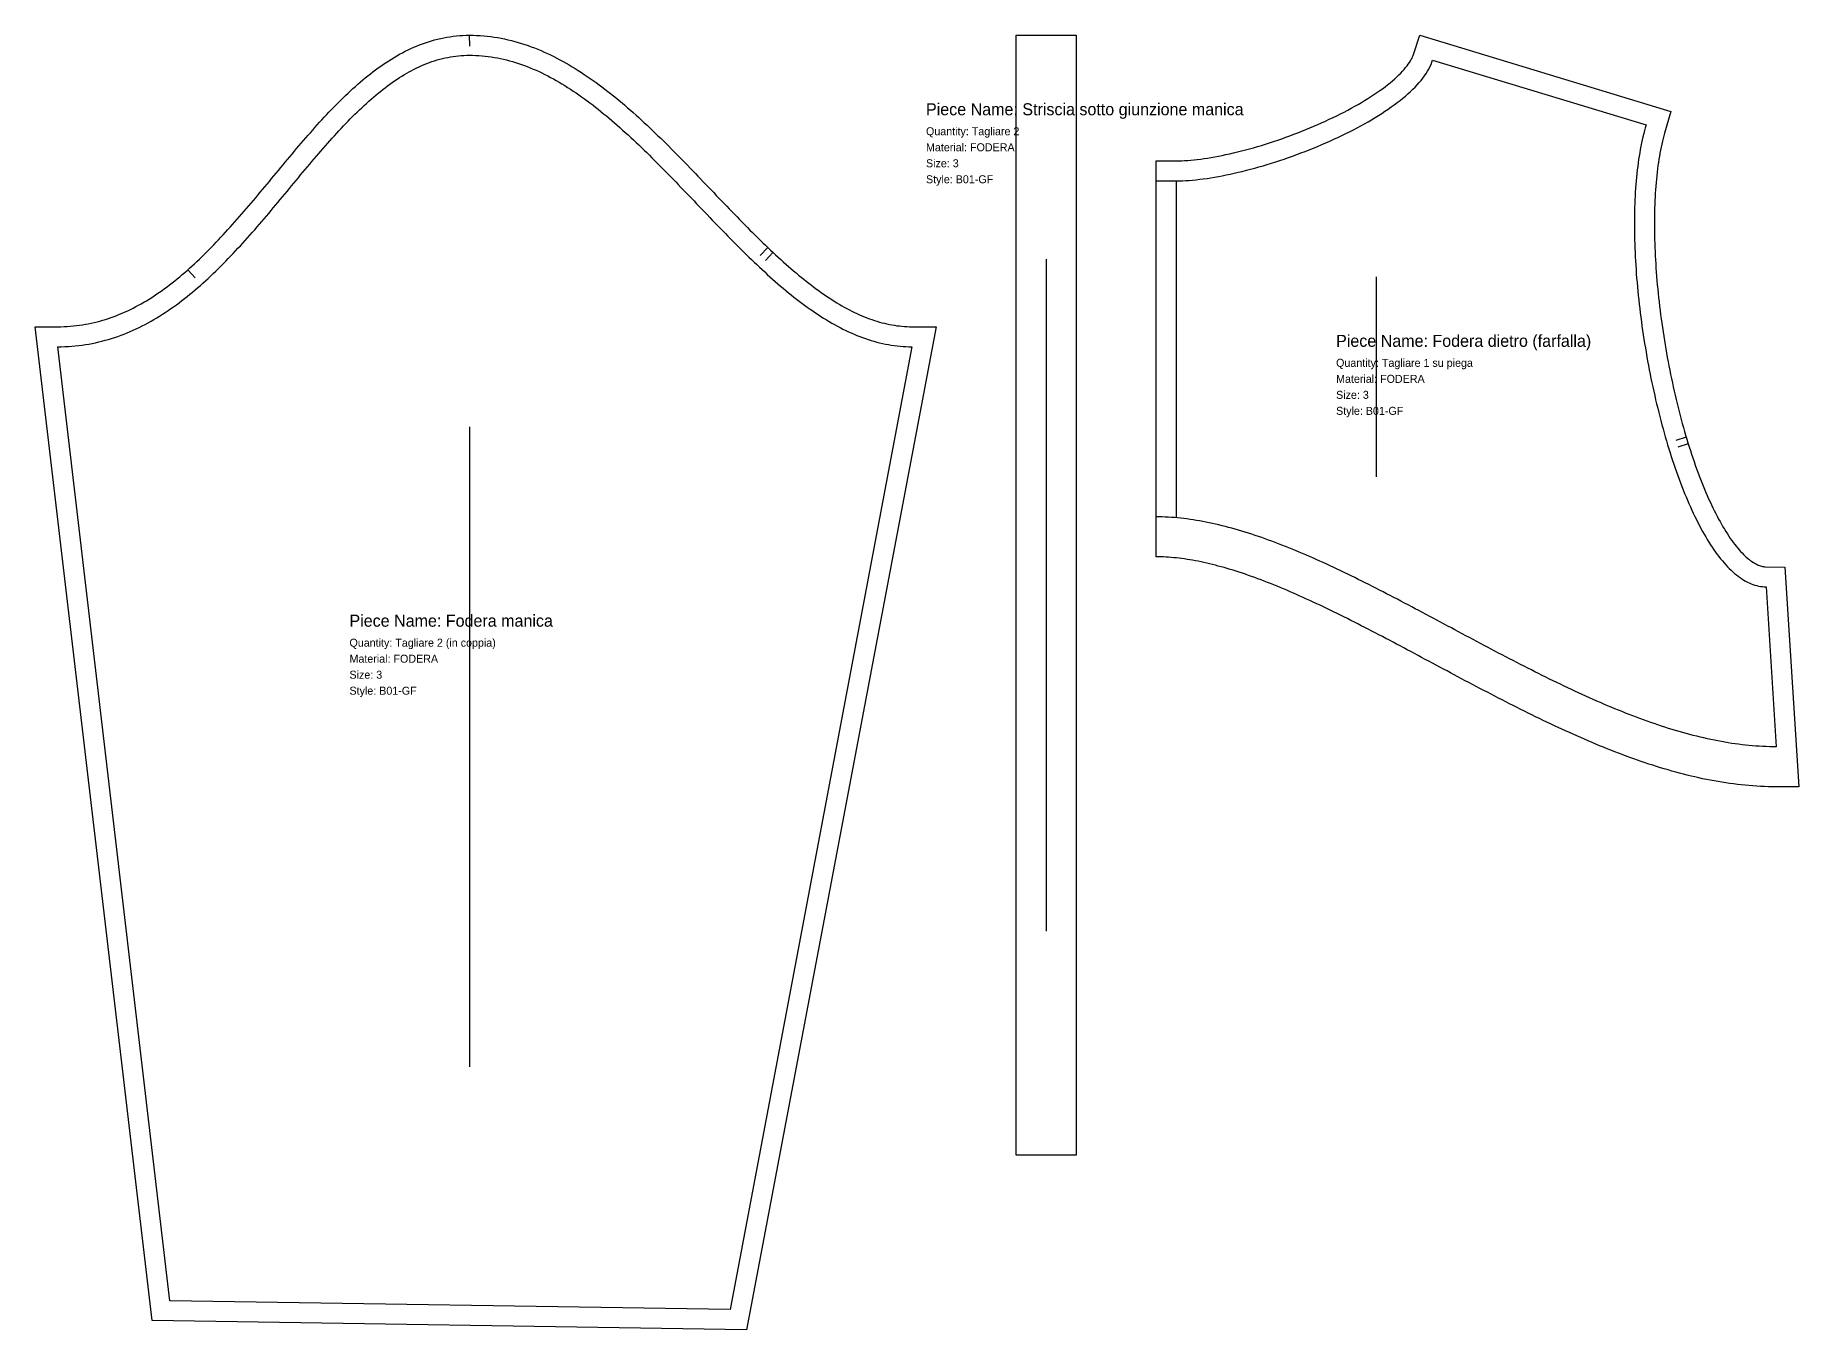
# Model space of a CAD drawing. Header units: millimetres. Extents: x 30 to 1043, y -2671 to -30.
# Drawn here: x 30 to 912, y -2128 to -1480 of the extents above; entities that cross this region are included whole.
import ezdxf

# ---------------------------------------------------------------- set-up
doc = ezdxf.new("R2010")
doc.units = ezdxf.units.MM
for name, color, linetype in [('1', 7, 'CONTINUOUS'), ('14', 7, 'CONTINUOUS'), ('15', 7, 'CONTINUOUS'), ('4', 7, 'CONTINUOUS'), ('7', 7, 'CONTINUOUS'), ('8', 7, 'CONTINUOUS')]:
    doc.layers.add(name, color=color, linetype=linetype)

# ---------------------------------------------------------------- blocks, each defined once
blk = doc.blocks.new('P18_FODERA_MANICA')
at = {"layer": '1'}
blk.add_lwpolyline([(247.069, -1480.462), (248.866, -1480.482), (250.647, -1480.54), (252.42, -1480.636), (254.186, -1480.768), (255.943, -1480.938), (257.692, -1481.144), (259.433, -1481.385), (261.164, -1481.661), (262.887, -1481.971), (264.6, -1482.315), (266.304, -1482.692), (267.999, -1483.102), (269.684, -1483.543), (271.36, -1484.015), (273.027, -1484.518), (274.684, -1485.05), (276.332, -1485.612), (277.97, -1486.202), (279.599, -1486.82), (281.219, -1487.465), (282.829, -1488.137), (284.43, -1488.834), (286.022, -1489.558), (287.606, -1490.306), (289.18, -1491.078), (290.746, -1491.874), (292.303, -1492.693), (293.852, -1493.534), (295.392, -1494.398), (296.925, -1495.282), (298.449, -1496.188), (299.966, -1497.114), (301.475, -1498.06), (302.977, -1499.025), (304.472, -1500.009), (305.959, -1501.012), (307.439, -1502.032), (308.913, -1503.07), (310.38, -1504.124), (311.841, -1505.195), (313.295, -1506.282), (314.743, -1507.384), (316.185, -1508.502), (317.621, -1509.634), (319.052, -1510.78), (320.477, -1511.939), (321.897, -1513.112), (323.311, -1514.298), (324.721, -1515.496), (326.125, -1516.706), (327.524, -1517.928), (328.919, -1519.16), (330.31, -1520.403), (331.696, -1521.656), (333.077, -1522.919), (334.455, -1524.192), (335.828, -1525.473), (337.197, -1526.762), (338.563, -1528.06), (339.925, -1529.365), (341.283, -1530.678), (342.638, -1531.997), (343.989, -1533.322), (345.338, -1534.654), (346.683, -1535.991), (348.025, -1537.333), (349.363, -1538.679), (350.7, -1540.03), (352.033, -1541.385), (353.364, -1542.743), (354.692, -1544.104), (356.017, -1545.467), (357.34, -1546.833), (358.661, -1548.2), (359.979, -1549.568), (361.296, -1550.937), (362.61, -1552.307), (363.922, -1553.676), (365.233, -1555.046), (366.541, -1556.414), (367.848, -1557.781), (369.153, -1559.146), (370.456, -1560.509), (371.758, -1561.869), (373.058, -1563.226), (374.357, -1564.58), (375.654, -1565.93), (376.95, -1567.275), (378.245, -1568.616), (379.539, -1569.952), (380.831, -1571.282), (382.123, -1572.606), (383.413, -1573.923), (384.702, -1575.234), (385.991, -1576.537), (387.278, -1577.832), (388.564, -1579.12), (389.85, -1580.398), (391.135, -1581.668), (392.419, -1582.928), (393.703, -1584.178), (394.985, -1585.417), (396.267, -1586.646), (397.549, -1587.864), (398.83, -1589.07), (400.11, -1590.263), (401.389, -1591.445), (402.668, -1592.613), (403.947, -1593.768), (405.225, -1594.909), (406.502, -1596.036), (407.779, -1597.148), (409.055, -1598.245), (410.331, -1599.327), (411.606, -1600.392), (412.881, -1601.442), (414.155, -1602.474), (415.429, -1603.49), (416.702, -1604.488), (417.974, -1605.467), (419.245, -1606.429), (420.516, -1607.372), (421.786, -1608.295), (423.056, -1609.199), (424.325, -1610.084), (425.592, -1610.947), (426.859, -1611.791), (428.125, -1612.613), (429.391, -1613.414), (430.655, -1614.193), (431.918, -1614.95), (433.18, -1615.685), (434.441, -1616.397), (435.701, -1617.086), (436.96, -1617.752), (438.217, -1618.395), (439.474, -1619.013), (440.729, -1619.608), (441.983, -1620.178), (443.236, -1620.724), (444.488, -1621.245), (445.739, -1621.741), (446.988, -1622.212), (448.237, -1622.657), (449.485, -1623.077), (450.732, -1623.471), (451.978, -1623.839), (453.224, -1624.181), (454.47, -1624.497), (455.715, -1624.786), (456.961, -1625.049), (458.207, -1625.285), (459.454, -1625.494), (460.702, -1625.676), (461.951, -1625.831), (463.202, -1625.958), (464.456, -1626.057), (465.711, -1626.129), (466.97, -1626.172), (480.274, -1626.317), (385.559, -2127.704), (88.421, -2123.062), (30, -1626.291), (42.819, -1626.171), (44.391, -1626.125), (45.95, -1626.049), (47.496, -1625.944), (49.029, -1625.81), (50.55, -1625.647), (52.059, -1625.456), (53.556, -1625.236), (55.043, -1624.989), (56.519, -1624.715), (57.984, -1624.414), (59.44, -1624.086), (60.886, -1623.732), (62.323, -1623.352), (63.75, -1622.946), (65.169, -1622.515), (66.58, -1622.058), (67.983, -1621.577), (69.378, -1621.071), (70.765, -1620.54), (72.145, -1619.985), (73.517, -1619.406), (74.883, -1618.804), (76.242, -1618.178), (77.595, -1617.529), (78.941, -1616.857), (80.28, -1616.163), (81.614, -1615.446), (82.942, -1614.708), (84.264, -1613.948), (85.58, -1613.166), (86.89, -1612.363), (88.195, -1611.539), (89.494, -1610.695), (90.788, -1609.831), (92.077, -1608.946), (93.361, -1608.043), (94.64, -1607.12), (95.913, -1606.178), (97.182, -1605.218), (98.445, -1604.24), (99.704, -1603.244), (100.958, -1602.23), (102.208, -1601.2), (103.453, -1600.153), (104.693, -1599.09), (105.929, -1598.011), (107.16, -1596.916), (108.388, -1595.807), (109.61, -1594.683), (110.829, -1593.545), (112.044, -1592.393), (113.254, -1591.227), (114.461, -1590.049), (115.664, -1588.857), (116.863, -1587.654), (118.058, -1586.439), (119.25, -1585.213), (120.438, -1583.976), (121.623, -1582.728), (122.805, -1581.47), (123.983, -1580.203), (125.158, -1578.927), (126.33, -1577.641), (127.499, -1576.348), (128.666, -1575.046), (129.829, -1573.737), (130.99, -1572.421), (132.149, -1571.099), (133.305, -1569.77), (134.459, -1568.436), (135.61, -1567.096), (136.76, -1565.751), (137.908, -1564.402), (139.054, -1563.049), (140.198, -1561.692), (141.341, -1560.333), (142.483, -1558.97), (143.623, -1557.605), (144.762, -1556.239), (145.9, -1554.87), (147.037, -1553.501), (148.173, -1552.132), (149.309, -1550.762), (150.445, -1549.392), (151.58, -1548.024), (152.715, -1546.656), (153.85, -1545.29), (154.986, -1543.926), (156.121, -1542.564), (157.257, -1541.205), (158.394, -1539.85), (159.532, -1538.498), (160.67, -1537.15), (161.81, -1535.807), (162.951, -1534.469), (164.094, -1533.136), (165.238, -1531.809), (166.385, -1530.488), (167.533, -1529.174), (168.683, -1527.866), (169.836, -1526.567), (170.992, -1525.275), (172.151, -1523.992), (173.312, -1522.717), (174.477, -1521.452), (175.645, -1520.196), (176.817, -1518.95), (177.993, -1517.714), (179.173, -1516.49), (180.357, -1515.277), (181.546, -1514.075), (182.74, -1512.886), (183.938, -1511.71), (185.142, -1510.546), (186.352, -1509.396), (187.567, -1508.26), (188.789, -1507.138), (190.017, -1506.031), (191.251, -1504.94), (192.492, -1503.864), (193.741, -1502.805), (194.997, -1501.762), (196.26, -1500.737), (197.532, -1499.729), (198.812, -1498.74), (200.1, -1497.769), (201.397, -1496.818), (202.704, -1495.886), (204.02, -1494.975), (205.345, -1494.085), (206.681, -1493.217), (208.026, -1492.371), (209.383, -1491.548), (210.75, -1490.748), (212.128, -1489.972), (213.518, -1489.222), (214.918, -1488.496), (216.331, -1487.797), (217.755, -1487.125), (219.192, -1486.48), (220.64, -1485.864), (222.101, -1485.277), (223.574, -1484.72), (225.059, -1484.193), (226.557, -1483.698), (228.067, -1483.235), (229.589, -1482.805), (231.123, -1482.409), (232.669, -1482.048), (234.227, -1481.722), (235.796, -1481.431), (237.376, -1481.178), (238.968, -1480.962), (240.57, -1480.784), (242.182, -1480.644), (243.805, -1480.544), (245.437, -1480.483)], close=True, dxfattribs=at)
at = {"layer": '14'}
blk.add_lwpolyline([(247.077, -1490.463), (248.65, -1490.48), (250.216, -1490.531), (251.777, -1490.615), (253.331, -1490.732), (254.88, -1490.881), (256.422, -1491.063), (257.959, -1491.275), (259.49, -1491.52), (261.015, -1491.794), (262.535, -1492.1), (264.05, -1492.435), (265.559, -1492.799), (267.062, -1493.193), (268.56, -1493.615), (270.053, -1494.065), (271.541, -1494.543), (273.024, -1495.049), (274.502, -1495.581), (275.975, -1496.14), (277.443, -1496.725), (278.906, -1497.335), (280.364, -1497.971), (281.818, -1498.631), (283.268, -1499.316), (284.712, -1500.024), (286.153, -1500.757), (287.589, -1501.512), (289.02, -1502.289), (290.448, -1503.089), (291.871, -1503.911), (293.29, -1504.754), (294.705, -1505.618), (296.116, -1506.503), (297.524, -1507.407), (298.927, -1508.332), (300.327, -1509.275), (301.723, -1510.237), (303.116, -1511.218), (304.505, -1512.216), (305.891, -1513.232), (307.273, -1514.265), (308.652, -1515.315), (310.028, -1516.381), (311.4, -1517.463), (312.77, -1518.56), (314.136, -1519.672), (315.5, -1520.799), (316.861, -1521.939), (318.218, -1523.094), (319.574, -1524.261), (320.926, -1525.442), (322.276, -1526.634), (323.623, -1527.839), (324.968, -1529.055), (326.311, -1530.283), (327.651, -1531.521), (328.989, -1532.769), (330.325, -1534.027), (331.659, -1535.294), (332.991, -1536.571), (334.321, -1537.856), (335.649, -1539.149), (336.975, -1540.45), (338.299, -1541.758), (339.622, -1543.072), (340.943, -1544.394), (342.263, -1545.721), (343.581, -1547.054), (344.898, -1548.392), (346.214, -1549.734), (347.528, -1551.081), (348.841, -1552.432), (350.153, -1553.786), (351.464, -1555.143), (352.775, -1556.503), (354.084, -1557.865), (355.392, -1559.228), (356.7, -1560.593), (358.007, -1561.959), (359.314, -1563.325), (360.619, -1564.691), (361.925, -1566.056), (363.23, -1567.421), (364.535, -1568.785), (365.84, -1570.146), (367.144, -1571.506), (368.448, -1572.863), (369.753, -1574.217), (371.057, -1575.568), (372.361, -1576.915), (373.666, -1578.258), (374.971, -1579.595), (376.276, -1580.928), (377.582, -1582.256), (378.888, -1583.577), (380.195, -1584.892), (381.502, -1586.2), (382.81, -1587.5), (384.119, -1588.793), (385.429, -1590.078), (386.739, -1591.355), (388.051, -1592.622), (389.364, -1593.88), (390.677, -1595.129), (391.992, -1596.367), (393.308, -1597.594), (394.626, -1598.81), (395.945, -1600.015), (397.265, -1601.208), (398.587, -1602.388), (399.911, -1603.556), (401.236, -1604.71), (402.563, -1605.851), (403.892, -1606.977), (405.222, -1608.089), (406.555, -1609.186), (407.89, -1610.268), (409.227, -1611.334), (410.566, -1612.384), (411.907, -1613.417), (413.251, -1614.433), (414.597, -1615.431), (415.945, -1616.412), (417.296, -1617.374), (418.65, -1618.318), (420.006, -1619.242), (421.366, -1620.146), (422.728, -1621.031), (424.093, -1621.895), (425.46, -1622.738), (426.831, -1623.56), (428.205, -1624.36), (429.583, -1625.138), (430.963, -1625.893), (432.347, -1626.625), (433.734, -1627.333), (435.125, -1628.018), (436.519, -1628.679), (437.917, -1629.314), (439.318, -1629.925), (440.723, -1630.509), (442.133, -1631.068), (443.546, -1631.6), (444.963, -1632.106), (446.384, -1632.584), (447.809, -1633.034), (449.238, -1633.456), (450.672, -1633.85), (452.11, -1634.215), (453.552, -1634.55), (454.999, -1634.855), (456.45, -1635.13), (457.906, -1635.374), (459.366, -1635.587), (460.832, -1635.768), (462.302, -1635.917), (463.777, -1636.034), (465.257, -1636.118), (466.742, -1636.169), (468.233, -1636.186), (377.296, -2117.574), (97.33, -2113.2), (41.233, -1636.186), (43.012, -1636.169), (44.779, -1636.118), (46.531, -1636.032), (48.271, -1635.914), (49.997, -1635.763), (51.711, -1635.579), (53.412, -1635.364), (55.099, -1635.117), (56.775, -1634.838), (58.438, -1634.529), (60.089, -1634.19), (61.727, -1633.821), (63.354, -1633.423), (64.969, -1632.996), (66.572, -1632.54), (68.163, -1632.056), (69.743, -1631.545), (71.312, -1631.006), (72.87, -1630.441), (74.417, -1629.849), (75.953, -1629.232), (77.478, -1628.589), (78.992, -1627.921), (80.496, -1627.228), (81.99, -1626.511), (83.474, -1625.771), (84.948, -1625.007), (86.412, -1624.22), (87.866, -1623.412), (89.31, -1622.581), (90.745, -1621.728), (92.171, -1620.855), (93.588, -1619.96), (94.996, -1619.046), (96.394, -1618.112), (97.784, -1617.158), (99.166, -1616.185), (100.539, -1615.194), (101.903, -1614.185), (103.26, -1613.159), (104.608, -1612.115), (105.949, -1611.054), (107.282, -1609.977), (108.607, -1608.884), (109.925, -1607.776), (111.236, -1606.653), (112.539, -1605.515), (113.835, -1604.363), (115.124, -1603.197), (116.407, -1602.018), (117.683, -1600.826), (118.953, -1599.622), (120.216, -1598.406), (121.473, -1597.178), (122.724, -1595.94), (123.969, -1594.69), (125.208, -1593.431), (126.442, -1592.161), (127.67, -1590.882), (128.893, -1589.595), (130.111, -1588.298), (131.323, -1586.994), (132.531, -1585.682), (133.734, -1584.363), (134.932, -1583.037), (136.126, -1581.705), (137.315, -1580.367), (138.501, -1579.024), (139.682, -1577.676), (140.859, -1576.323), (142.033, -1574.965), (143.202, -1573.605), (144.369, -1572.241), (145.532, -1570.874), (146.691, -1569.504), (147.848, -1568.133), (149.002, -1566.76), (150.153, -1565.386), (151.301, -1564.012), (152.447, -1562.637), (153.59, -1561.263), (154.731, -1559.889), (155.87, -1558.516), (157.007, -1557.145), (158.143, -1555.776), (159.276, -1554.409), (160.408, -1553.045), (161.539, -1551.684), (162.669, -1550.327), (163.797, -1548.974), (164.924, -1547.625), (166.051, -1546.282), (167.177, -1544.944), (168.302, -1543.612), (169.427, -1542.286), (170.552, -1540.967), (171.677, -1539.655), (172.801, -1538.351), (173.926, -1537.055), (175.051, -1535.767), (176.177, -1534.488), (177.303, -1533.219), (178.43, -1531.959), (179.558, -1530.71), (180.687, -1529.471), (181.817, -1528.243), (182.948, -1527.027), (184.081, -1525.823), (185.215, -1524.631), (186.351, -1523.452), (187.489, -1522.286), (188.629, -1521.134), (189.771, -1519.997), (190.916, -1518.873), (192.062, -1517.765), (193.212, -1516.672), (194.364, -1515.595), (195.519, -1514.535), (196.677, -1513.491), (197.838, -1512.464), (199.002, -1511.455), (200.17, -1510.464), (201.342, -1509.491), (202.517, -1508.538), (203.696, -1507.603), (204.878, -1506.689), (206.066, -1505.795), (207.257, -1504.921), (208.453, -1504.069), (209.653, -1503.238), (210.858, -1502.429), (212.068, -1501.642), (213.282, -1500.878), (214.502, -1500.138), (215.728, -1499.421), (216.958, -1498.729), (218.194, -1498.061), (219.436, -1497.418), (220.684, -1496.8), (221.937, -1496.208), (223.197, -1495.643), (224.463, -1495.104), (225.735, -1494.593), (227.014, -1494.109), (228.3, -1493.653), (229.592, -1493.226), (230.891, -1492.828), (232.198, -1492.459), (233.511, -1492.12), (234.832, -1491.811), (236.161, -1491.533), (237.497, -1491.286), (238.841, -1491.07), (240.193, -1490.886), (241.553, -1490.735), (242.921, -1490.617), (244.298, -1490.532), (245.683, -1490.48)], close=True, dxfattribs=at)
at = {"layer": '4'}
for p, q in [((246.954, -1480.464), (247.022, -1485.963)), ((396.226, -1586.607), (392.437, -1590.594)), ((398.763, -1589.017), (394.975, -1593.005)), ((106.313, -1597.669), (109.967, -1601.78))]:
    blk.add_line(p, q, dxfattribs=at)
at = {"layer": '7'}
blk.add_line((247.077, -1676.186), (247.077, -1996.186), dxfattribs=at)
at = {"layer": '15'}
for s, height, p in [('Piece Name: Fodera manica', 6, (187.077, -1776.186)), ('Quantity: Tagliare 2 (in coppia)', 4, (187.077, -1786.186)), ('Size: 3', 4, (187.077, -1802.186)), ('Material: FODERA', 4, (187.077, -1794.186)), ('Style: B01-GF', 4, (187.077, -1810.186))]:
    blk.add_text(s, height=height, dxfattribs=at).set_placement(p)
blk = doc.blocks.new('P20_STRISCIA_SOTTO_GIUNZIONE_MA')
at = {"layer": '1'}
blk.add_lwpolyline([(520.274, -1480.462), (550.274, -1480.462), (550.274, -2040.462), (520.274, -2040.462)], close=True, dxfattribs=at)
at = {"layer": '14'}
blk.add_lwpolyline([(520.274, -1480.462), (550.274, -1480.462), (550.274, -2040.462), (520.274, -2040.462)], close=True, dxfattribs=at)
at = {"layer": '7'}
blk.add_line((535.274, -1592.462), (535.274, -1928.462), dxfattribs=at)
at = {"layer": '15'}
for s, height, p in [('Piece Name: Striscia sotto giunzione manica', 6, (475.274, -1520.462)), ('Quantity: Tagliare 2', 4, (475.274, -1530.462)), ('Size: 3', 4, (475.274, -1546.462)), ('Material: FODERA', 4, (475.274, -1538.462)), ('Style: B01-GF', 4, (475.274, -1554.462))]:
    blk.add_text(s, height=height, dxfattribs=at).set_placement(p)
blk = doc.blocks.new('P17_FODERA_DIETRO_(FARFALLA)')
at = {"layer": '1'}
blk.add_lwpolyline([(590.274, -1543.251), (600.26, -1543.251), (601.653, -1543.237), (603.083, -1543.194), (604.561, -1543.124), (606.085, -1543.025), (607.652, -1542.899), (609.26, -1542.743), (610.907, -1542.56), (612.59, -1542.35), (614.308, -1542.111), (616.059, -1541.846), (617.84, -1541.554), (619.65, -1541.235), (621.487, -1540.89), (623.349, -1540.52), (625.234, -1540.124), (627.141, -1539.704), (629.067, -1539.259), (631.011, -1538.79), (632.971, -1538.297), (634.946, -1537.782), (636.934, -1537.244), (638.933, -1536.684), (640.941, -1536.102), (642.958, -1535.499), (644.981, -1534.875), (647.008, -1534.231), (649.039, -1533.567), (651.071, -1532.885), (653.103, -1532.183), (655.133, -1531.463), (657.16, -1530.725), (659.182, -1529.97), (661.197, -1529.199), (663.205, -1528.411), (665.203, -1527.608), (667.189, -1526.789), (669.162, -1525.956), (671.122, -1525.109), (673.065, -1524.248), (674.99, -1523.375), (676.896, -1522.489), (678.781, -1521.591), (680.644, -1520.682), (682.483, -1519.763), (684.296, -1518.833), (686.082, -1517.895), (687.838, -1516.947), (689.564, -1515.992), (691.258, -1515.03), (692.918, -1514.061), (694.542, -1513.086), (696.129, -1512.106), (697.677, -1511.122), (699.184, -1510.135), (700.648, -1509.146), (702.069, -1508.155), (703.443, -1507.165), (704.77, -1506.175), (706.048, -1505.187), (707.274, -1504.203), (708.447, -1503.223), (709.566, -1502.25), (710.628, -1501.285), (711.633, -1500.33), (712.577, -1499.387), (713.461, -1498.457), (714.283, -1497.545), (715.041, -1496.651), (715.734, -1495.779), (716.362, -1494.932), (716.925, -1494.113), (717.422, -1493.325), (717.855, -1492.572), (718.224, -1491.856), (718.533, -1491.181), (718.784, -1490.55), (722.115, -1480.462), (847.671, -1518.562), (844.464, -1529.439), (844.098, -1530.758), (843.745, -1532.111), (843.405, -1533.496), (843.078, -1534.913), (842.765, -1536.361), (842.465, -1537.839), (842.179, -1539.347), (841.906, -1540.883), (841.648, -1542.448), (841.403, -1544.04), (841.172, -1545.659), (840.956, -1547.303), (840.753, -1548.972), (840.565, -1550.666), (840.39, -1552.384), (840.23, -1554.124), (840.084, -1555.887), (839.952, -1557.672), (839.833, -1559.477), (839.729, -1561.303), (839.639, -1563.148), (839.563, -1565.012), (839.5, -1566.895), (839.452, -1568.795), (839.417, -1570.712), (839.396, -1572.646), (839.388, -1574.595), (839.394, -1576.559), (839.414, -1578.538), (839.447, -1580.53), (839.493, -1582.536), (839.553, -1584.554), (839.625, -1586.584), (839.711, -1588.625), (839.81, -1590.677), (839.922, -1592.739), (840.046, -1594.811), (840.184, -1596.891), (840.334, -1598.98), (840.496, -1601.077), (840.672, -1603.18), (840.859, -1605.29), (841.059, -1607.405), (841.271, -1609.526), (841.495, -1611.652), (841.731, -1613.781), (841.98, -1615.914), (842.24, -1618.05), (842.511, -1620.188), (842.795, -1622.327), (843.089, -1624.468), (843.396, -1626.609), (843.713, -1628.75), (844.042, -1630.89), (844.382, -1633.029), (844.733, -1635.166), (845.095, -1637.3), (845.468, -1639.431), (845.851, -1641.559), (846.246, -1643.682), (846.65, -1645.8), (847.065, -1647.913), (847.49, -1650.02), (847.926, -1652.12), (848.371, -1654.212), (848.827, -1656.297), (849.292, -1658.374), (849.767, -1660.441), (850.251, -1662.499), (850.746, -1664.546), (851.249, -1666.582), (851.762, -1668.608), (852.284, -1670.62), (852.814, -1672.621), (853.354, -1674.608), (853.903, -1676.581), (854.46, -1678.539), (855.025, -1680.483), (855.599, -1682.411), (856.182, -1684.322), (856.772, -1686.217), (857.37, -1688.094), (857.976, -1689.953), (858.59, -1691.793), (859.211, -1693.613), (859.84, -1695.414), (860.476, -1697.194), (861.119, -1698.953), (861.769, -1700.689), (862.425, -1702.403), (863.088, -1704.094), (863.758, -1705.761), (864.433, -1707.404), (865.115, -1709.021), (865.802, -1710.613), (866.495, -1712.178), (867.193, -1713.716), (867.896, -1715.226), (868.604, -1716.708), (869.316, -1718.16), (870.033, -1719.583), (870.753, -1720.975), (871.477, -1722.336), (872.205, -1723.664), (872.935, -1724.961), (873.668, -1726.224), (874.403, -1727.453), (875.14, -1728.647), (875.878, -1729.805), (876.617, -1730.928), (877.356, -1732.014), (878.095, -1733.062), (878.833, -1734.072), (879.569, -1735.043), (880.302, -1735.975), (881.033, -1736.866), (881.759, -1737.717), (882.481, -1738.526), (883.197, -1739.294), (883.906, -1740.02), (884.607, -1740.703), (885.299, -1741.343), (885.982, -1741.941), (886.652, -1742.495), (887.311, -1743.007), (887.955, -1743.477), (888.585, -1743.905), (889.199, -1744.291), (889.796, -1744.638), (890.375, -1744.945), (890.936, -1745.215), (891.478, -1745.449), (892.003, -1745.649), (892.509, -1745.817), (892.999, -1745.954), (893.474, -1746.064), (893.936, -1746.147), (894.387, -1746.205), (894.832, -1746.239), (904.68, -1746.447), (911.548, -1856.326), (898.331, -1856.238), (896.387, -1856.201), (894.445, -1856.139), (892.502, -1856.054), (890.561, -1855.945), (888.62, -1855.813), (886.681, -1855.658), (884.742, -1855.481), (882.804, -1855.282), (880.867, -1855.061), (878.932, -1854.82), (876.997, -1854.557), (875.064, -1854.274), (873.132, -1853.971), (871.201, -1853.648), (869.272, -1853.306), (867.343, -1852.945), (865.417, -1852.565), (863.491, -1852.167), (861.566, -1851.751), (859.643, -1851.317), (857.722, -1850.866), (855.801, -1850.398), (853.882, -1849.914), (851.964, -1849.413), (850.048, -1848.897), (848.133, -1848.364), (846.219, -1847.817), (844.306, -1847.254), (842.395, -1846.676), (840.485, -1846.085), (838.576, -1845.479), (836.668, -1844.859), (834.762, -1844.225), (832.857, -1843.579), (830.953, -1842.919), (829.051, -1842.247), (827.15, -1841.562), (825.25, -1840.865), (823.351, -1840.157), (821.453, -1839.437), (819.557, -1838.705), (817.662, -1837.963), (815.768, -1837.209), (813.875, -1836.446), (811.984, -1835.672), (810.094, -1834.888), (808.205, -1834.095), (806.317, -1833.292), (804.431, -1832.48), (802.546, -1831.659), (800.662, -1830.829), (798.78, -1829.991), (796.899, -1829.145), (795.019, -1828.291), (793.141, -1827.43), (791.264, -1826.561), (789.388, -1825.685), (787.514, -1824.803), (785.641, -1823.913), (783.77, -1823.018), (781.9, -1822.116), (780.032, -1821.208), (778.165, -1820.295), (776.3, -1819.377), (774.436, -1818.453), (772.574, -1817.525), (770.714, -1816.592), (768.855, -1815.655), (766.998, -1814.714), (765.143, -1813.769), (763.289, -1812.82), (761.437, -1811.868), (759.588, -1810.913), (757.74, -1809.955), (755.894, -1808.995), (754.05, -1808.032), (752.208, -1807.067), (750.368, -1806.1), (748.53, -1805.132), (746.694, -1804.163), (744.861, -1803.192), (743.029, -1802.22), (741.2, -1801.248), (739.374, -1800.275), (737.549, -1799.303), (735.727, -1798.33), (733.908, -1797.358), (732.091, -1796.386), (730.277, -1795.416), (728.465, -1794.446), (726.656, -1793.478), (724.85, -1792.511), (723.046, -1791.547), (721.246, -1790.584), (719.448, -1789.624), (717.653, -1788.666), (715.862, -1787.711), (714.073, -1786.76), (712.288, -1785.811), (710.506, -1784.866), (708.727, -1783.925), (706.951, -1782.988), (705.179, -1782.056), (703.411, -1781.128), (701.646, -1780.205), (699.884, -1779.286), (698.127, -1778.373), (696.373, -1777.466), (694.623, -1776.565), (692.877, -1775.669), (691.135, -1774.78), (689.397, -1773.897), (687.664, -1773.021), (685.934, -1772.152), (684.209, -1771.29), (682.489, -1770.436), (680.773, -1769.59), (679.061, -1768.751), (677.354, -1767.921), (675.652, -1767.099), (673.955, -1766.286), (672.263, -1765.482), (670.576, -1764.687), (668.894, -1763.901), (667.218, -1763.125), (665.546, -1762.359), (663.881, -1761.603), (662.22, -1760.858), (660.566, -1760.123), (658.917, -1759.399), (657.274, -1758.686), (655.637, -1757.984), (654.007, -1757.294), (652.382, -1756.615), (650.764, -1755.948), (649.153, -1755.294), (647.548, -1754.652), (645.949, -1754.023), (644.358, -1753.406), (642.773, -1752.803), (641.196, -1752.212), (639.626, -1751.636), (638.063, -1751.073), (636.508, -1750.524), (634.96, -1749.988), (633.42, -1749.468), (631.888, -1748.961), (630.364, -1748.47), (628.848, -1747.993), (627.341, -1747.531), (625.842, -1747.084), (624.351, -1746.653), (622.87, -1746.238), (621.397, -1745.838), (619.933, -1745.454), (618.479, -1745.085), (617.033, -1744.734), (615.598, -1744.398), (614.172, -1744.079), (612.755, -1743.776), (611.349, -1743.49), (609.952, -1743.221), (608.566, -1742.968), (607.189, -1742.733), (605.823, -1742.515), (604.468, -1742.314), (603.123, -1742.13), (601.789, -1741.963), (600.466, -1741.814), (599.153, -1741.682), (597.852, -1741.568), (596.561, -1741.471), (595.282, -1741.392), (594.013, -1741.33), (592.756, -1741.286), (591.509, -1741.259), (590.274, -1741.251)], close=True, dxfattribs=at)
at = {"layer": '14'}
blk.add_lwpolyline([(590.274, -1553.251), (600.274, -1553.251), (601.852, -1553.235), (603.469, -1553.187), (605.123, -1553.108), (606.812, -1552.999), (608.536, -1552.859), (610.293, -1552.69), (612.081, -1552.491), (613.899, -1552.264), (615.745, -1552.008), (617.618, -1551.724), (619.517, -1551.412), (621.44, -1551.074), (623.385, -1550.708), (625.352, -1550.317), (627.338, -1549.9), (629.343, -1549.458), (631.365, -1548.991), (633.401, -1548.5), (635.452, -1547.985), (637.515, -1547.446), (639.59, -1546.885), (641.674, -1546.301), (643.765, -1545.695), (645.864, -1545.067), (647.968, -1544.419), (650.075, -1543.749), (652.185, -1543.06), (654.296, -1542.35), (656.406, -1541.622), (658.514, -1540.874), (660.619, -1540.108), (662.718, -1539.324), (664.812, -1538.523), (666.897, -1537.705), (668.973, -1536.87), (671.038, -1536.019), (673.092, -1535.152), (675.131, -1534.27), (677.155, -1533.373), (679.163, -1532.462), (681.153, -1531.537), (683.123, -1530.599), (685.073, -1529.648), (687, -1528.684), (688.903, -1527.709), (690.781, -1526.721), (692.632, -1525.723), (694.456, -1524.714), (696.249, -1523.695), (698.012, -1522.666), (699.741, -1521.628), (701.437, -1520.581), (703.098, -1519.525), (704.722, -1518.462), (706.307, -1517.391), (707.852, -1516.313), (709.357, -1515.229), (710.818, -1514.138), (712.236, -1513.042), (713.608, -1511.941), (714.933, -1510.835), (716.209, -1509.725), (717.435, -1508.61), (718.611, -1507.493), (719.733, -1506.372), (720.801, -1505.25), (721.813, -1504.125), (722.768, -1502.998), (723.664, -1501.871), (724.501, -1500.742), (725.275, -1499.614), (725.987, -1498.486), (726.635, -1497.359), (727.216, -1496.232), (727.73, -1495.108), (728.175, -1493.985), (728.55, -1492.866), (835.274, -1525.251), (834.85, -1526.69), (834.442, -1528.159), (834.051, -1529.655), (833.677, -1531.18), (833.319, -1532.731), (832.978, -1534.309), (832.652, -1535.912), (832.343, -1537.541), (832.05, -1539.195), (831.772, -1540.874), (831.511, -1542.575), (831.265, -1544.3), (831.035, -1546.048), (830.82, -1547.818), (830.621, -1549.609), (830.437, -1551.421), (830.268, -1553.253), (830.114, -1555.105), (829.976, -1556.976), (829.852, -1558.866), (829.743, -1560.774), (829.649, -1562.7), (829.57, -1564.642), (829.505, -1566.602), (829.454, -1568.576), (829.418, -1570.567), (829.396, -1572.572), (829.388, -1574.591), (829.395, -1576.624), (829.415, -1578.67), (829.449, -1580.728), (829.497, -1582.798), (829.558, -1584.88), (829.633, -1586.973), (829.721, -1589.076), (829.823, -1591.189), (829.938, -1593.31), (830.066, -1595.441), (830.207, -1597.579), (830.362, -1599.725), (830.529, -1601.878), (830.708, -1604.038), (830.901, -1606.203), (831.106, -1608.373), (831.323, -1610.548), (831.553, -1612.727), (831.795, -1614.91), (832.05, -1617.096), (832.316, -1619.284), (832.594, -1621.474), (832.885, -1623.666), (833.187, -1625.858), (833.5, -1628.051), (833.826, -1630.243), (834.162, -1632.434), (834.51, -1634.624), (834.87, -1636.812), (835.24, -1638.997), (835.622, -1641.18), (836.015, -1643.358), (836.418, -1645.532), (836.833, -1647.702), (837.258, -1649.866), (837.693, -1652.024), (838.139, -1654.176), (838.596, -1656.321), (839.063, -1658.458), (839.54, -1660.587), (840.027, -1662.707), (840.524, -1664.818), (841.031, -1666.919), (841.548, -1669.01), (842.075, -1671.089), (842.611, -1673.158), (843.156, -1675.214), (843.712, -1677.257), (844.276, -1679.288), (844.85, -1681.305), (845.432, -1683.307), (846.024, -1685.295), (846.625, -1687.267), (847.234, -1689.223), (847.853, -1691.162), (848.48, -1693.085), (849.115, -1694.99), (849.759, -1696.876), (850.411, -1698.744), (851.071, -1700.593), (851.74, -1702.421), (852.416, -1704.23), (853.101, -1706.017), (853.793, -1707.783), (854.493, -1709.526), (855.201, -1711.247), (855.917, -1712.945), (856.639, -1714.618), (857.369, -1716.268), (858.107, -1717.892), (858.851, -1719.492), (859.603, -1721.065), (860.361, -1722.611), (861.127, -1724.13), (861.899, -1725.622), (862.677, -1727.085), (863.463, -1728.52), (864.255, -1729.925), (865.053, -1731.3), (865.857, -1732.645), (866.668, -1733.958), (867.484, -1735.24), (868.307, -1736.49), (869.135, -1737.707), (869.97, -1738.891), (870.81, -1740.041), (871.655, -1741.157), (872.506, -1742.237), (873.363, -1743.282), (874.224, -1744.291), (875.091, -1745.263), (875.963, -1746.198), (876.84, -1747.096), (877.722, -1747.955), (878.608, -1748.775), (879.5, -1749.555), (880.395, -1750.296), (881.296, -1750.996), (882.201, -1751.655), (883.11, -1752.272), (884.023, -1752.848), (884.94, -1753.38), (885.862, -1753.869), (886.787, -1754.314), (887.716, -1754.714), (888.649, -1755.07), (889.585, -1755.38), (890.525, -1755.643), (891.468, -1755.861), (892.415, -1756.03), (893.365, -1756.152), (894.318, -1756.226), (895.274, -1756.251), (900.274, -1836.251), (898.586, -1836.24), (896.895, -1836.207), (895.201, -1836.154), (893.502, -1836.079), (891.8, -1835.983), (890.095, -1835.867), (888.386, -1835.731), (886.674, -1835.575), (884.958, -1835.398), (883.239, -1835.202), (881.517, -1834.987), (879.792, -1834.753), (878.063, -1834.5), (876.331, -1834.228), (874.597, -1833.938), (872.859, -1833.63), (871.118, -1833.304), (869.375, -1832.96), (867.628, -1832.599), (865.879, -1832.221), (864.127, -1831.826), (862.373, -1831.415), (860.616, -1830.987), (858.856, -1830.542), (857.094, -1830.082), (855.329, -1829.607), (853.562, -1829.115), (851.793, -1828.609), (850.021, -1828.088), (848.247, -1827.552), (846.471, -1827.001), (844.692, -1826.437), (842.912, -1825.858), (841.13, -1825.266), (839.345, -1824.66), (837.559, -1824.041), (835.771, -1823.41), (833.981, -1822.765), (832.189, -1822.108), (830.395, -1821.439), (828.6, -1820.757), (826.804, -1820.064), (825.005, -1819.36), (823.205, -1818.644), (821.404, -1817.917), (819.601, -1817.179), (817.797, -1816.431), (815.992, -1815.673), (814.186, -1814.905), (812.378, -1814.126), (810.569, -1813.339), (808.759, -1812.542), (806.948, -1811.735), (805.136, -1810.921), (803.324, -1810.097), (801.51, -1809.265), (799.696, -1808.425), (797.88, -1807.578), (796.064, -1806.722), (794.248, -1805.86), (792.431, -1804.99), (790.613, -1804.114), (788.795, -1803.23), (786.976, -1802.341), (785.157, -1801.445), (783.338, -1800.544), (781.518, -1799.637), (779.698, -1798.724), (777.878, -1797.806), (776.058, -1796.884), (774.238, -1795.957), (772.418, -1795.025), (770.597, -1794.089), (768.777, -1793.149), (766.957, -1792.206), (765.138, -1791.259), (763.318, -1790.309), (761.499, -1789.356), (759.68, -1788.401), (757.862, -1787.443), (756.044, -1786.482), (754.226, -1785.52), (752.41, -1784.556), (750.593, -1783.591), (748.778, -1782.624), (746.963, -1781.657), (745.149, -1780.688), (743.336, -1779.72), (741.524, -1778.751), (739.712, -1777.782), (737.902, -1776.813), (736.093, -1775.844), (734.285, -1774.877), (732.478, -1773.91), (730.672, -1772.945), (728.867, -1771.981), (727.064, -1771.019), (725.262, -1770.058), (723.462, -1769.1), (721.663, -1768.145), (719.866, -1767.192), (718.07, -1766.242), (716.276, -1765.295), (714.483, -1764.352), (712.692, -1763.412), (710.904, -1762.476), (709.116, -1761.545), (707.331, -1760.617), (705.548, -1759.695), (703.767, -1758.777), (701.988, -1757.865), (700.211, -1756.957), (698.436, -1756.056), (696.663, -1755.16), (694.893, -1754.271), (693.125, -1753.388), (691.359, -1752.511), (689.596, -1751.641), (687.835, -1750.779), (686.077, -1749.923), (684.321, -1749.076), (682.569, -1748.236), (680.818, -1747.404), (679.071, -1746.581), (677.326, -1745.766), (675.584, -1744.96), (673.845, -1744.163), (672.11, -1743.375), (670.377, -1742.597), (668.647, -1741.828), (666.92, -1741.07), (665.197, -1740.322), (663.476, -1739.584), (661.759, -1738.857), (660.046, -1738.141), (658.335, -1737.437), (656.629, -1736.744), (654.925, -1736.063), (653.226, -1735.393), (651.529, -1734.736), (649.837, -1734.092), (648.148, -1733.46), (646.463, -1732.841), (644.782, -1732.235), (643.105, -1731.643), (641.431, -1731.064), (639.762, -1730.5), (638.096, -1729.949), (636.435, -1729.413), (634.778, -1728.892), (633.125, -1728.386), (631.476, -1727.895), (629.832, -1727.419), (628.192, -1726.959), (626.556, -1726.515), (624.925, -1726.086), (623.298, -1725.675), (621.676, -1725.28), (620.059, -1724.902), (618.446, -1724.541), (616.838, -1724.197), (615.234, -1723.871), (613.636, -1723.563), (612.042, -1723.273), (610.453, -1723.001), (608.87, -1722.748), (607.291, -1722.514), (605.717, -1722.299), (604.149, -1722.103), (602.586, -1721.927), (601.028, -1721.77), (599.475, -1721.634), (597.928, -1721.518), (596.386, -1721.422), (594.85, -1721.347), (593.319, -1721.294), (591.793, -1721.261), (590.274, -1721.251)], close=True, dxfattribs=at)
at = {"layer": '4'}
for p, q in [((855.309, -1681.457), (850.048, -1683.06)), ((856.329, -1684.806), (851.068, -1686.408))]:
    blk.add_line(p, q, dxfattribs=at)
at = {"layer": '7'}
blk.add_line((700.274, -1601.251), (700.274, -1701.251), dxfattribs=at)
at = {"layer": '8'}
for points in [[(590.274, -1721.251), (590.274, -1553.251)], [(600.274, -1553.251), (600.274, -1721.251)]]:
    blk.add_lwpolyline(points, dxfattribs=at)
at = {"layer": '15'}
for s, height, p in [('Piece Name: Fodera dietro (farfalla)', 6, (680.274, -1636.251)), ('Quantity: Tagliare 1 su piega', 4, (680.274, -1646.251)), ('Material: FODERA', 4, (680.274, -1654.251)), ('Size: 3', 4, (680.274, -1662.251)), ('Style: B01-GF', 4, (680.274, -1670.251))]:
    blk.add_text(s, height=height, dxfattribs=at).set_placement(p)

msp = doc.modelspace()

# ---------------------------------------------------------------- block references
for name in ['P18_FODERA_MANICA', 'P20_STRISCIA_SOTTO_GIUNZIONE_MA', 'P17_FODERA_DIETRO_(FARFALLA)']:
    msp.add_blockref(name, (0, 0))

doc.saveas('drawing.dxf')
